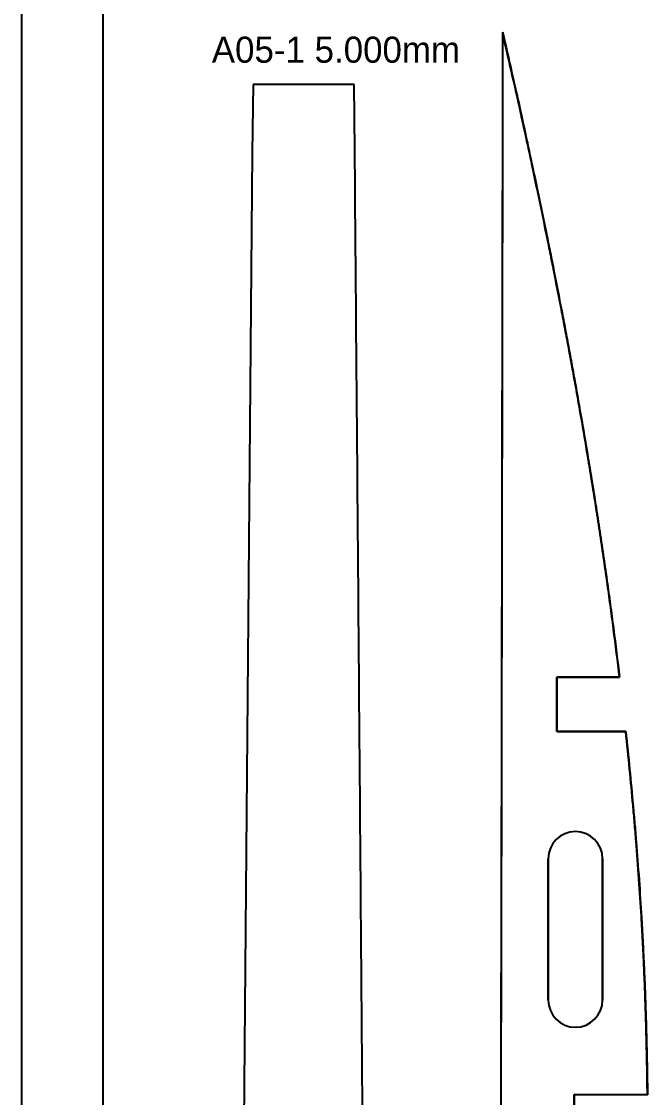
# Model space of a CAD drawing. Header units: millimetres. Extents: x 0 to 1220, y 0 to 2440.
# Drawn here: x 247.8 to 305.3, y 356.8 to 455.8 of the extents above; entities that cross this region are included whole.
import ezdxf

# ---------------------------------------------------------------- set-up
doc = ezdxf.new("R2010")
doc.units = ezdxf.units.MM
for name, color, linetype in [('CUT', 1, 'Continuous'), ('LABELS_NONCUT', 3, 'Continuous'), ('SANDING_GUIDE_NONCUT', 5, 'Continuous')]:
    doc.layers.add(name, color=color, linetype=linetype)

msp = doc.modelspace()

# ---------------------------------------------------------------- linework, layer by layer
at = {"layer": 'CUT'}
for p, q in [((247.755, 540.02, 0), (247.755, 10, 0)), ((255.255, 10, 0), (255.255, 540.1, 0)), ((269.05, 450, 0), (268.98, 443.724, 0)), ((278.359, 450, 0), (269.05, 450, 0)), ((278.409, 443.941, 0), (278.359, 450, 0)), ((268.98, 443.724, 0), (265.942, 90, 0)), ((296.978, 390.498, 0), (296.983, 395.498, 0)), ((296.983, 395.498, 0), (302.755, 395.493, 0)), ((303.324, 390.493, 0), (296.978, 390.498, 0)), ((296.202, 365.792, 0), (296.202, 378.792, 0)), ((301.202, 378.792, 0), (301.202, 365.792, 0)), ((298.579, 352.097, 0), (298.583, 357.097, 0)), ((298.583, 357.097, 0), (305.328, 357.091, 0))]:
    msp.add_line(p, q, dxfattribs=at)
for centre, start, end in [((298.702, 378.792, 0), 0, -180), ((298.702, 365.792, 0), -180, 0)]:
    msp.add_arc(centre, 2.5, start, end, dxfattribs=at)
msp.add_open_spline([(292.002, 454.808, 0), (291.944, 422.15, 0), (291.906, 389.492, 0), (291.829, 356.834, 0)], degree=3, dxfattribs=at)
for points, knots in [([(292.002, 454.808, 0), (292.567, 452.367, 0), (293.355, 448.884, 0), (294.101, 445.463, 0), (294.421, 443.982, 0), (294.559, 443.339, 0), (294.868, 441.887, 0), (295.04, 441.076, 0), (295.46, 439.069, 0), (295.827, 437.292, 0), (296.296, 434.977, 0), (296.753, 432.692, 0), (297.224, 430.289, 0), (297.625, 428.195, 0), (297.849, 427.008, 0), (298.015, 426.127, 0), (298.149, 425.401, 0), (298.242, 424.899, 0), (298.294, 424.614, 0), (298.424, 423.907, 0), (298.747, 422.13, 0), (299.283, 419.103, 0), (299.695, 416.675, 0), (299.895, 415.467, 0), (299.902, 415.421, 0), (299.908, 415.385, 0), (299.915, 415.348, 0), (299.931, 415.248, 0), (299.958, 415.084, 0), (299.988, 414.903, 0), (300.009, 414.777, 0), (300.021, 414.705, 0), (300.038, 414.597, 0), (300.065, 414.436, 0), (300.111, 414.15, 0), (300.169, 413.797, 0), (300.237, 413.374, 0), (300.306, 412.943, 0), (300.375, 412.509, 0), (300.422, 412.216, 0), (300.495, 411.753, 0), (300.571, 411.273, 0), (300.671, 410.628, 0), (300.734, 410.222, 0), (300.784, 409.897, 0), (300.822, 409.653, 0), (300.859, 409.408, 0), (300.909, 409.082, 0), (300.958, 408.755, 0), (301.008, 408.428, 0), (301.044, 408.183, 0), (301.081, 407.939, 0), (301.13, 407.613, 0), (301.178, 407.287, 0), (301.226, 406.962, 0), (301.261, 406.719, 0), (301.291, 406.517, 0), (301.314, 406.356, 0), (301.338, 406.195, 0), (301.367, 405.994, 0), (301.413, 405.674, 0), (301.45, 405.415, 0), (301.479, 405.216, 0), (301.49, 405.137, 0), (301.51, 404.999, 0), (301.532, 404.841, 0), (301.551, 404.703, 0), (301.563, 404.625, 0), (301.571, 404.566, 0), (301.579, 404.507, 0), (301.587, 404.449, 0), (301.594, 404.405, 0), (301.598, 404.376, 0), (301.6, 404.361, 0), (301.601, 404.349, 0), (301.603, 404.339, 0), (301.604, 404.334, 0), (301.604, 404.332, 0), (301.705, 403.611, 0), (301.899, 402.207, 0), (302.297, 399.217, 0), (302.581, 396.949, 0), (302.755, 395.493, 0)], [0, 0, 0, 0, 0.12978, 0.173041, 0.173041, 0.205864, 0.205864, 0.246707, 0.246707, 0.306241, 0.336008, 0.365775, 0.425309, 0.455076, 0.469959, 0.484842, 0.499726, 0.507168, 0.510888, 0.514609, 0.544376, 0.60391, 0.663444, 0.664374, 0.665304, 0.665769, 0.666234, 0.667165, 0.670885, 0.674606, 0.676467, 0.677397, 0.678327, 0.682048, 0.685769, 0.693211, 0.700652, 0.708094, 0.715536, 0.722977, 0.722977, 0.739023, 0.747046, 0.755069, 0.75908, 0.763092, 0.767103, 0.771114, 0.779137, 0.783149, 0.78716, 0.791171, 0.795183, 0.803206, 0.807217, 0.811229, 0.81524, 0.817246, 0.819251, 0.823263, 0.827274, 0.835297, 0.8363, 0.837303, 0.839308, 0.84332, 0.845326, 0.846328, 0.847331, 0.848334, 0.849337, 0.85034, 0.850591, 0.850841, 0.851092, 0.851217, 0.851343, 0.851343, 0.851343, 0.888507, 0.925671, 1, 1, 1, 1]), ([(280.27, 209.35, 0), (280.243, 212.795, 0), (280.19, 219.56, 0), (280.113, 229.34, 0), (280.039, 238.751, 0), (279.98, 246.285, 0), (279.934, 252.128, 0), (279.901, 256.417, 0), (279.868, 260.615, 0), (279.841, 264.036, 0), (279.824, 266.222, 0), (279.816, 267.224, 0), (279.813, 267.64, 0), (279.81, 267.972, 0), (279.807, 268.388, 0), (279.801, 269.075, 0), (279.794, 270.076, 0), (279.781, 271.661, 0), (279.766, 273.638, 0), (279.747, 275.993, 0), (279.722, 279.116, 0), (279.692, 282.983, 0), (279.656, 287.567, 0), (279.626, 291.339, 0), (279.603, 294.329, 0), (279.585, 296.557, 0), (279.571, 298.402, 0), (279.559, 299.87, 0), (279.551, 300.968, 0), (279.543, 301.881, 0), (279.538, 302.516, 0), (279.536, 302.836, 0), (279.535, 302.992, 0), (279.534, 303.088, 0), (279.532, 303.303, 0), (279.53, 303.596, 0), (279.526, 304.139, 0), (279.52, 304.811, 0), (279.514, 305.619, 0), (279.506, 306.697, 0), (279.495, 308.044, 0), (279.478, 310.199, 0), (279.457, 312.892, 0), (279.431, 316.125, 0), (279.406, 319.357, 0), (279.381, 322.59, 0), (279.355, 325.822, 0), (279.334, 328.516, 0), (279.317, 330.671, 0), (279.305, 332.287, 0), (279.292, 333.903, 0), (279.281, 335.25, 0), (279.273, 336.328, 0), (279.267, 337.136, 0), (279.26, 337.944, 0), (279.255, 338.617, 0), (279.251, 339.157, 0), (279.248, 339.559, 0), (279.245, 339.901, 0), (279.243, 340.127, 0), (279.242, 340.249, 0), (279.242, 340.287, 0), (279.241, 340.358, 0), (279.24, 340.531, 0), (279.238, 340.754, 0), (279.235, 341.124, 0), (279.232, 341.582, 0), (279.227, 342.133, 0), (279.222, 342.868, 0), (279.214, 343.787, 0), (279.203, 345.258, 0), (279.188, 347.099, 0), (279.171, 349.309, 0), (279.154, 351.521, 0), (279.13, 354.474, 0), (279.101, 358.169, 0), (279.066, 362.612, 0), (279.031, 367.062, 0), (278.96, 375.979, 0), (278.852, 389.415, 0), (278.707, 407.456, 0), (278.559, 425.624, 0), (278.459, 437.821, 0), (278.409, 443.941, 0)], [0, 0, 0, 0, 0.0625, 0.125, 0.1875, 0.25, 0.28125, 0.3125, 0.34375, 0.375, 0.390625, 0.394531, 0.398438, 0.400391, 0.402344, 0.40625, 0.414062, 0.421875, 0.4375, 0.453125, 0.46875, 0.5, 0.53125, 0.5625, 0.578125, 0.59375, 0.609375, 0.617188, 0.625, 0.632812, 0.636719, 0.638672, 0.639648, 0.640137, 0.640625, 0.642578, 0.644531, 0.648438, 0.652344, 0.65625, 0.664062, 0.671875, 0.6875, 0.703125, 0.71875, 0.734375, 0.75, 0.765625, 0.773438, 0.78125, 0.789062, 0.796875, 0.800781, 0.804688, 0.808594, 0.8125, 0.814453, 0.816406, 0.818359, 0.819336, 0.819824, 0.819946, 0.820068, 0.820312, 0.820801, 0.821289, 0.822266, 0.823242, 0.824219, 0.826172, 0.828125, 0.832031, 0.835938, 0.839844, 0.84375, 0.851562, 0.859375, 0.867188, 0.875, 0.90625, 0.9375, 0.96875, 1, 1, 1, 1]), ([(303.324, 390.493, 0), (303.451, 389.323, 0), (303.691, 387.009, 0), (303.957, 384.196, 0), (304.145, 382.058, 0), (304.332, 379.809, 0), (304.556, 376.849, 0), (304.706, 374.519, 0), (304.774, 373.382, 0), (304.775, 373.35, 0), (304.779, 373.286, 0), (304.786, 373.175, 0), (304.799, 372.953, 0), (304.817, 372.639, 0), (304.838, 372.266, 0), (304.858, 371.897, 0), (304.878, 371.522, 0), (304.904, 371.017, 0), (304.95, 370.12, 0), (304.999, 369.072, 0), (305.045, 368.011, 0), (305.078, 367.212, 0), (305.101, 366.611, 0), (305.116, 366.211, 0), (305.122, 366.044, 0), (305.126, 365.911, 0), (305.13, 365.811, 0), (305.133, 365.728, 0), (305.135, 365.67, 0), (305.136, 365.641, 0), (305.137, 365.624, 0), (305.137, 365.616, 0), (305.137, 365.612, 0), (305.158, 365.016, 0), (305.215, 363.219, 0), (305.268, 360.982, 0), (305.307, 358.727, 0), (305.322, 357.617, 0), (305.328, 357.091, 0)], [0, 0, 0, 0, 0.102253, 0.204505, 0.255632, 0.306758, 0.409011, 0.511263, 0.511263, 0.512719, 0.514175, 0.517087, 0.522911, 0.534558, 0.546206, 0.557853, 0.569501, 0.581148, 0.604443, 0.651033, 0.674328, 0.697623, 0.720918, 0.726742, 0.732566, 0.735477, 0.738389, 0.741301, 0.742757, 0.743485, 0.743849, 0.744213, 0.744213, 0.744213, 0.796404, 0.900787, 0.952978, 1, 1, 1, 1])]:
    msp.add_open_spline(points, degree=3, knots=knots, dxfattribs=at)
at = {"layer": 'SANDING_GUIDE_NONCUT'}
for p, q in [((296.983, 395.498, 0), (296.978, 390.498, 0)), ((302.729, 395.493, 0), (296.983, 395.498, 0)), ((296.978, 390.498, 0), (303.298, 390.493, 0)), ((296.202, 378.792, 0), (296.202, 365.792, 0)), ((301.202, 365.792, 0), (301.202, 378.792, 0)), ((298.583, 357.097, 0), (298.579, 352.097, 0)), ((305.29, 357.091, 0), (298.583, 357.097, 0))]:
    msp.add_line(p, q, dxfattribs=at)
for centre, start, end in [((298.702, 378.792, 0), 0, -180), ((298.702, 365.792, 0), -180, 0)]:
    msp.add_arc(centre, 2.5, start, end, dxfattribs=at)
msp.add_open_spline([(291.869, 356.834, 0), (291.946, 389.387, 0), (291.983, 421.94, 0), (292.041, 454.494, 0)], degree=3, dxfattribs=at)
for points, knots in [([(292.041, 454.494, 0), (292.603, 452.064, 0), (293.386, 448.599, 0), (294.128, 445.194, 0), (294.446, 443.72, 0), (294.583, 443.081, 0), (294.891, 441.637, 0), (295.061, 440.83, 0), (295.479, 438.833, 0), (295.844, 437.065, 0), (296.311, 434.761, 0), (296.765, 432.487, 0), (297.233, 430.096, 0), (297.632, 428.013, 0), (297.855, 426.832, 0), (298.019, 425.955, 0), (298.153, 425.232, 0), (298.245, 424.733, 0), (298.297, 424.449, 0), (298.426, 423.746, 0), (298.747, 421.978, 0), (299.28, 418.966, 0), (299.689, 416.55, 0), (299.888, 415.348, 0), (299.896, 415.303, 0), (299.902, 415.266, 0), (299.908, 415.23, 0), (299.924, 415.13, 0), (299.951, 414.967, 0), (299.981, 414.787, 0), (300.001, 414.662, 0), (300.013, 414.59, 0), (300.031, 414.482, 0), (300.057, 414.322, 0), (300.103, 414.037, 0), (300.16, 413.686, 0), (300.228, 413.265, 0), (300.297, 412.837, 0), (300.366, 412.405, 0), (300.412, 412.113, 0), (300.485, 411.652, 0), (300.56, 411.175, 0), (300.66, 410.533, 0), (300.723, 410.129, 0), (300.772, 409.806, 0), (300.81, 409.563, 0), (300.847, 409.319, 0), (300.896, 408.995, 0), (300.945, 408.67, 0), (300.994, 408.344, 0), (301.031, 408.101, 0), (301.067, 407.857, 0), (301.116, 407.533, 0), (301.163, 407.209, 0), (301.211, 406.886, 0), (301.246, 406.644, 0), (301.276, 406.443, 0), (301.299, 406.283, 0), (301.322, 406.122, 0), (301.351, 405.922, 0), (301.397, 405.604, 0), (301.434, 405.346, 0), (301.462, 405.148, 0), (301.474, 405.07, 0), (301.493, 404.932, 0), (301.516, 404.775, 0), (301.535, 404.638, 0), (301.546, 404.56, 0), (301.554, 404.501, 0), (301.562, 404.443, 0), (301.571, 404.385, 0), (301.577, 404.341, 0), (301.581, 404.312, 0), (301.583, 404.297, 0), (301.585, 404.285, 0), (301.586, 404.276, 0), (301.587, 404.271, 0), (301.587, 404.268, 0), (301.688, 403.551, 0), (301.88, 402.154, 0), (302.275, 399.186, 0), (302.556, 396.935, 0), (302.729, 395.493, 0)], [0, 0, 0, 0, 0.880144, 1.173526, 1.173526, 1.396128, 1.396128, 1.673119, 1.673119, 2.076865, 2.278738, 2.480611, 2.884357, 3.086229, 3.187166, 3.288102, 3.389039, 3.439507, 3.464741, 3.489975, 3.691848, 4.095594, 4.49934, 4.505648, 4.511957, 4.515111, 4.518266, 4.524574, 4.549808, 4.575042, 4.587659, 4.593968, 4.600276, 4.625511, 4.650745, 4.701213, 4.751681, 4.802149, 4.852618, 4.903086, 4.903086, 5.011904, 5.066313, 5.120723, 5.147927, 5.175132, 5.202336, 5.229541, 5.28395, 5.311155, 5.338359, 5.365564, 5.392769, 5.447178, 5.474382, 5.501587, 5.528792, 5.542394, 5.555996, 5.583201, 5.610405, 5.664815, 5.671616, 5.678417, 5.692019, 5.719224, 5.732826, 5.739627, 5.746428, 5.75323, 5.760031, 5.766832, 5.768532, 5.770233, 5.771933, 5.772783, 5.773633, 5.773633, 5.773633, 6.025674, 6.277715, 6.779547, 6.779547, 6.779547, 6.779547]), ([(303.298, 390.493, 0), (303.423, 389.331, 0), (303.662, 387.03, 0), (303.926, 384.233, 0), (304.112, 382.106, 0), (304.299, 379.868, 0), (304.521, 376.923, 0), (304.671, 374.604, 0), (304.737, 373.473, 0), (304.739, 373.442, 0), (304.743, 373.378, 0), (304.749, 373.267, 0), (304.762, 373.047, 0), (304.78, 372.734, 0), (304.801, 372.363, 0), (304.821, 371.995, 0), (304.841, 371.622, 0), (304.868, 371.12, 0), (304.913, 370.227, 0), (304.962, 369.184, 0), (305.007, 368.129, 0), (305.04, 367.334, 0), (305.063, 366.736, 0), (305.077, 366.338, 0), (305.083, 366.172, 0), (305.088, 366.04, 0), (305.092, 365.94, 0), (305.094, 365.858, 0), (305.097, 365.8, 0), (305.098, 365.771, 0), (305.098, 365.754, 0), (305.098, 365.746, 0), (305.099, 365.742, 0), (305.119, 365.149, 0), (305.176, 363.361, 0), (305.229, 361.135, 0), (305.269, 358.834, 0), (305.284, 357.672, 0), (305.29, 357.091, 0)], [0, 0, 0, 0, 0.101576, 0.20332, 0.254192, 0.305064, 0.406808, 0.508552, 0.508552, 0.51, 0.511449, 0.514346, 0.520141, 0.531731, 0.54332, 0.55491, 0.566499, 0.578089, 0.601268, 0.647626, 0.670805, 0.693984, 0.717163, 0.722958, 0.728753, 0.73165, 0.734548, 0.737445, 0.738894, 0.739618, 0.73998, 0.740342, 0.740342, 0.740342, 0.792274, 0.896137, 0.948068, 1, 1, 1, 1]), ([(294.55, 301.368, 0), (294.529, 301.433, 0), (294.507, 301.506, 0), (294.448, 301.711, 0), (294.409, 301.853, 0), (294.075, 303.164, 0), (293.638, 305.236, 0), (293.426, 306.582, 0), (293.372, 306.942, 0), (293.296, 307.488, 0), (293.227, 308.04, 0), (293.161, 308.597, 0), (293.1, 309.16, 0), (293.043, 309.729, 0), (292.998, 310.207, 0), (292.962, 310.593, 0), (292.945, 310.787, 0), (292.887, 311.45, 0), (292.793, 312.52, 0), (292.675, 314, 0), (292.605, 314.948, 0), (292.561, 315.58, 0), (292.495, 316.555, 0), (292.443, 317.382, 0), (292.406, 318.005, 0), (292.401, 318.087, 0), (292.4, 318.104, 0), (292.399, 318.13, 0), (292.396, 318.185, 0), (292.385, 318.375, 0), (292.373, 318.585, 0), (292.361, 318.798, 0), (292.353, 318.94, 0), (292.343, 319.12, 0), (292.332, 319.337, 0), (292.308, 319.777, 0), (292.274, 320.452, 0), (292.23, 321.384, 0), (292.187, 322.344, 0), (292.134, 323.656, 0), (292.097, 324.672, 0), (292.056, 325.931, 0), (292.034, 326.656, 0), (292.01, 327.524, 0), (291.995, 328.102, 0), (291.984, 328.534, 0), (291.973, 328.995, 0), (291.965, 329.345, 0), (291.955, 329.81, 0), (291.947, 330.19, 0), (291.94, 330.575, 0), (291.927, 331.256, 0), (291.914, 332.033, 0), (291.903, 332.764, 0), (291.898, 333.105, 0), (291.886, 333.973, 0), (291.869, 335.384, 0), (291.854, 337.095, 0), (291.845, 338.419, 0), (291.841, 339.389, 0), (291.838, 340.331, 0), (291.835, 341.548, 0), (291.835, 342.532, 0), (291.835, 343.558, 0), (291.837, 344.656, 0), (291.84, 346.29, 0), (291.843, 347.598, 0), (291.847, 348.732, 0), (291.848, 349.212, 0), (291.849, 349.718, 0), (291.85, 349.778, 0), (291.85, 349.883, 0), (291.85, 350.093, 0), (291.851, 350.395, 0), (291.852, 350.7, 0), (291.853, 350.947, 0), (291.853, 351.101, 0), (291.854, 351.225, 0), (291.854, 351.318, 0), (291.854, 351.412, 0), (291.855, 351.505, 0), (291.855, 351.599, 0), (291.855, 351.724, 0), (291.856, 351.944, 0), (291.856, 352.166, 0), (291.857, 352.356, 0), (291.857, 352.451, 0), (291.857, 352.547, 0), (291.858, 352.642, 0), (291.858, 352.738, 0), (291.858, 352.834, 0), (291.859, 352.93, 0), (291.859, 353.026, 0), (291.859, 353.106, 0), (291.859, 353.158, 0), (291.859, 353.182, 0), (291.859, 353.198, 0), (291.859, 353.226, 0), (291.859, 353.266, 0), (291.86, 353.331, 0), (291.86, 353.411, 0), (291.86, 353.483, 0), (291.86, 353.532, 0), (291.86, 353.552, 0), (291.86, 353.568, 0), (291.86, 353.584, 0), (291.86, 353.604, 0), (291.86, 353.624, 0), (291.861, 353.64, 0), (291.861, 353.657, 0), (291.861, 353.677, 0), (291.861, 353.697, 0), (291.861, 353.711, 0), (291.861, 353.719, 0), (291.861, 353.731, 0), (291.861, 353.757, 0), (291.861, 353.814, 0), (291.861, 353.864, 0), (291.861, 353.901, 0), (291.861, 353.909, 0), (291.861, 353.923, 0), (291.861, 353.943, 0), (291.861, 353.967, 0), (291.862, 354, 0), (291.862, 354.028, 0), (291.862, 354.052, 0), (291.862, 354.068, 0), (291.862, 354.089, 0), (291.862, 354.113, 0), (291.862, 354.145, 0), (291.862, 354.169, 0), (291.863, 354.657, 0), (291.865, 355.209, 0), (291.866, 355.796, 0), (291.867, 355.932, 0), (291.867, 356.001, 0), (291.867, 356.035, 0), (291.867, 356.054, 0), (291.867, 356.064, 0), (291.867, 356.332, 0), (291.868, 356.569, 0), (291.869, 356.834, 0)], [0, 0, 0, 0, 0.0051929, 0.0051929, 0.0136086, 0.0136086, 0.0748198, 0.0748198, 0.0842105, 0.0936012, 0.102992, 0.1123827, 0.1217734, 0.1311641, 0.1405548, 0.1452502, 0.1499455, 0.1499455, 0.1773116, 0.1909947, 0.2046777, 0.2183608, 0.2320438, 0.2594099, 0.2628307, 0.2632582, 0.263472, 0.2636858, 0.264541, 0.2662514, 0.2730929, 0.2748033, 0.2765137, 0.2799345, 0.2833552, 0.286776, 0.300459, 0.3141421, 0.3278251, 0.3415082, 0.3688743, 0.3688743, 0.3919373, 0.3977031, 0.4034689, 0.4150004, 0.4150004, 0.4221096, 0.4292188, 0.4327734, 0.4363279, 0.4434371, 0.4576555, 0.4647646, 0.4718738, 0.4718738, 0.5026399, 0.5334061, 0.5487892, 0.5641722, 0.5795553, 0.5949384, 0.6257045, 0.6333961, 0.6564707, 0.6872368, 0.718003, 0.718003, 0.7384955, 0.7391359, 0.7397763, 0.7410571, 0.7436187, 0.7487418, 0.753865, 0.7564265, 0.7589881, 0.7602689, 0.7615497, 0.7628305, 0.7641112, 0.765392, 0.7666728, 0.7692344, 0.7743575, 0.7756383, 0.7769191, 0.7781999, 0.7794807, 0.7807614, 0.7820422, 0.783323, 0.7846038, 0.7858846, 0.786525, 0.7866851, 0.7868452, 0.7871654, 0.7878058, 0.7884462, 0.7897269, 0.7910077, 0.7913279, 0.7916481, 0.7918082, 0.7919683, 0.7922885, 0.7926087, 0.7927688, 0.7929289, 0.7932491, 0.7935693, 0.7937294, 0.7938094, 0.7938895, 0.7942097, 0.7948501, 0.7961309, 0.7962109, 0.796291, 0.7964511, 0.7967713, 0.7970915, 0.7974116, 0.798052, 0.7982121, 0.7983722, 0.7986924, 0.7990126, 0.7993328, 0.7999732, 0.7999732, 0.818592, 0.8216951, 0.8232467, 0.8240225, 0.8244104, 0.8246043, 0.8247983, 0.8247983, 0.8351665, 0.8351665, 0.8351665, 0.8351665])]:
    msp.add_open_spline(points, degree=3, knots=knots, dxfattribs=at)

# ---------------------------------------------------------------- texts
at = {"layer": 'LABELS_NONCUT'}
msp.add_text('A05-1 5.000mm', height=2.4, dxfattribs=at).set_placement((265.255, 452))

doc.saveas('drawing.dxf')
